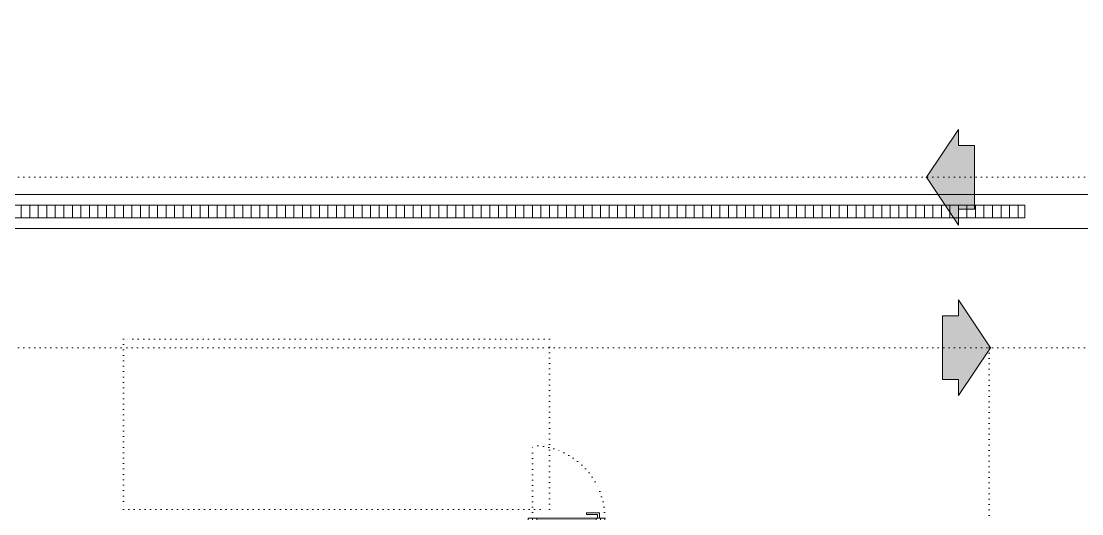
# Model space of a CAD drawing. Header units: metres. Extents: x -19121 to 152404, y -12107 to 46241.
# Drawn here: x 6740 to 7985, y 4085 to 4663 of the extents above; entities that cross this region are included whole.
import ezdxf

# ---------------------------------------------------------------- set-up
doc = ezdxf.new("R2010")
doc.units = ezdxf.units.M
doc.header["$LTSCALE"] = 50
doc.header["$MEASUREMENT"] = 0
doc.linetypes.add('DOT2', pattern=[0.125, 0, -0.125])
doc.layers.get('0').update_dxf_attribs({"color": 9, "lineweight": 9})
for name, color, linetype, lineweight in [('06B', 9, 'Continuous', 9), ('06D', 9, 'Continuous', 9), ('10', 9, 'Continuous', 9), ('15', 9, 'Continuous', 9), ('20', 9, 'DOT2', 9)]:
    doc.layers.add(name, color=color, linetype=linetype, lineweight=lineweight)

# ---------------------------------------------------------------- blocks, each defined once
blk = doc.blocks.new('p-ızgara')
at = {"layer": '06D'}
h = blk.add_hatch(dxfattribs=at)
h.set_pattern_fill('_USER', color=252, scale=10, angle=90, style=0, pattern_type=0)
h.set_pattern_definition([(90, (-7e-12, -8630), (-10, 6e-16), [])])
h.paths.add_polyline_path([(7918, -4182.5), (907.5, -4182.5), (907.5, -4197.5), (7918, -4197.5)])
blk.add_lwpolyline([(7918, -4182.5), (907.5, -4182.5), (907.5, -4197.5), (7918, -4197.5)], close=True, dxfattribs=at)
blk = doc.blocks.new('K-AL-01A')
at = {"layer": '06B'}
blk.add_lwpolyline([(2634.7, 4254.3), (2634.7, 4260.5), (2619.7, 4260.5), (2619.7, 4258.6), (2632.5, 4258.6), (2632.5, 4258.6), (2632.5, 4254.3), (2634.7, 4254.3)], dxfattribs=at)
at = {"layer": '06D'}
for p, q in [((2638, 4254.3), (2551.1, 4254.3)), ((2551.1, 4249.3), (2638, 4249.3))]:
    blk.add_line(p, q, dxfattribs=at)
for points in [[(2553.6, 4241.8), (2558.6, 4241.8), (2558.6, 4249.3), (2553.6, 4249.3)], [(2636.6, 4240.7), (2631.6, 4240.7), (2631.6, 4249.3), (2636.6, 4249.3)], [(2631, 4239.4), (2559.2, 4239.4), (2559.2, 4242.5), (2631, 4242.5)]]:
    blk.add_lwpolyline(points, close=True, dxfattribs=at)
for points in [[(2553.6, 4243.2), (2553, 4243.2), (2553, 4239.2, 0.414214), (2553.3, 4238.8), (2558.8, 4238.8, 0.414214), (2559.2, 4239.2), (2559.2, 4243.2), (2558.6, 4243.2)], [(2636.6, 4243.2), (2637.2, 4243.2), (2637.2, 4239.2, -0.414214), (2636.8, 4238.8), (2631.3, 4238.8, -0.414214), (2631, 4239.2), (2631, 4243.2), (2631.6, 4243.2)]]:
    blk.add_lwpolyline(points, format="xyb", dxfattribs=at)
at = {"layer": '10'}
for points in [[(2551.1, 4254.3), (2551.1, 4249.3), (2556.1, 4249.3), (2556.1, 4254.3)], [(2556.1, 4254.3), (2556.1, 4249.3), (2561.1, 4249.3), (2561.1, 4254.3)], [(2631.1, 4254.3), (2631.1, 4249.3), (2636.1, 4249.3), (2636.1, 4254.3)], [(2636.1, 4254.3), (2636.1, 4249.3), (2641.1, 4249.3), (2641.1, 4254.3)]]:
    blk.add_lwpolyline(points, close=True, dxfattribs=at)
at = {"layer": '15'}
blk.add_lwpolyline([(2561.1, 4251.8), (2631.1, 4251.8)], dxfattribs=at)
at = {"layer": '20'}
blk.add_lwpolyline([(2556.1, 4254.3), (2556.1, 4339.3)], dxfattribs=at)
blk.add_arc((2556.1, 4254.3), 85, 0, 90, dxfattribs=at)
blk = doc.blocks.new('0_arrow1')
blk.add_hatch(color=254).paths.add_polyline_path([(0, 0), (-22.5, -15), (-15, -15), (-15, -22.5), (15, -22.5), (15, -15), (22.5, -15)])
at = {"linetype": 'ByBlock', "lineweight": -2}
blk.add_lwpolyline([(15, -22.5), (-15, -22.5), (-15, -15), (-22.5, -15), (0, 0), (22.5, -15), (15, -15)], close=True, dxfattribs=at)
blk.add_point((0, 0))
blk = doc.blocks.new('2.bod.Mimari')
at = {"layer": '06D'}
blk.add_lwpolyline([(907.5, -4210), (8397.52, -4210), (8397.52, -3773.53), (8357.52, -3773.53), (8357.52, -4170), (907.5, -4170)], close=True, dxfattribs=at)
at = {"layer": '06D', "linetype": 'DOT2'}
for points in [[(375, -5889.88), (375, -4630, -0.3693847), (825, -4150), (8420, -4150)], [(525, -5909.88), (525, -4650, -0.4142136), (825, -4350), (8520, -4350)]]:
    blk.add_lwpolyline(points, format="xyb", dxfattribs=at)
blk.add_lwpolyline([(7876.12, -4350), (7876.12, -7755), (7876.12, -8105)], dxfattribs=at)
at = {"layer": '20'}
blk.add_lwpolyline([(6860, -4540), (7360, -4540), (7360, -4340), (6860, -4340)], close=True, dxfattribs=at)
blk.add_blockref('K-AL-01A', (4783.92, -8804.27))
at = {"layer": '06D'}
blk.add_blockref('p-ızgara', (0, 0), dxfattribs=at)
at = {"layer": '06D', "yscale": 2.5, "zscale": 2.5}
for p, xscale, rotation in [((7802.5, -4150), 2.5, 90), ((7877.5, -4350), -2.5, 270)]:
    blk.add_blockref('0_arrow1', p, dxfattribs=dict(at, xscale=xscale, rotation=rotation))

msp = doc.modelspace()

# ---------------------------------------------------------------- block references
msp.add_blockref('2.bod.Mimari', (0, 8630))

doc.saveas('drawing.dxf')
